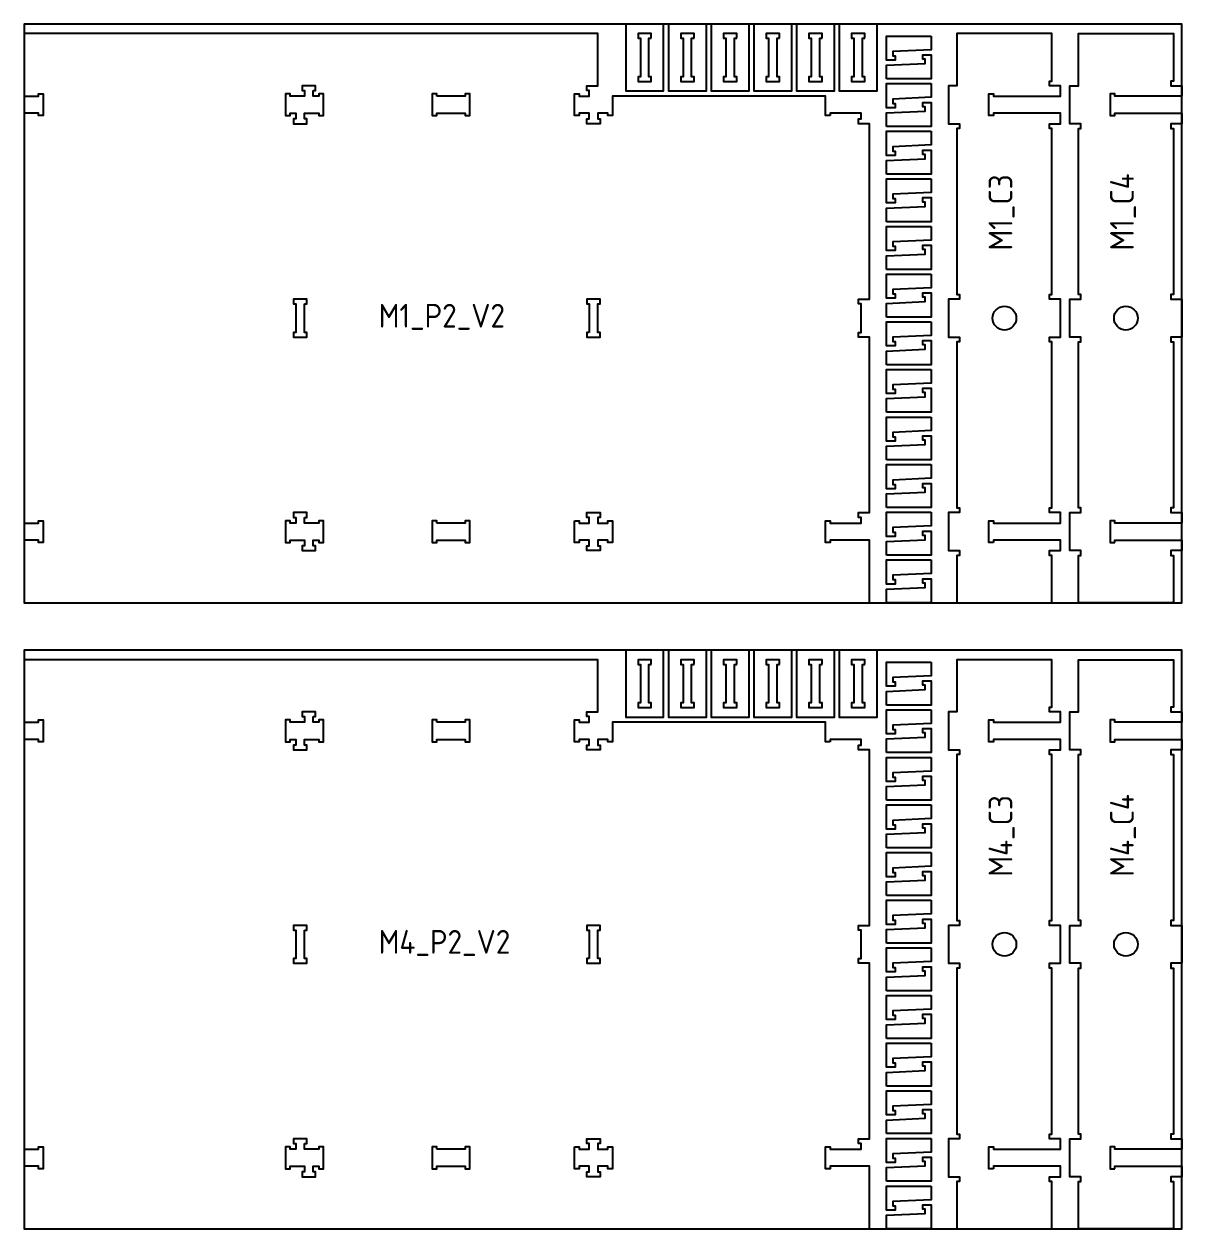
# Model space of a CAD drawing. Header units: millimetres. Extents: x -18174 to 50972, y 6312 to 16778.
# Drawn here: x -12428 to -9988, y 8953 to 11493 of the extents above; entities that cross this region are included whole.
import ezdxf

# ---------------------------------------------------------------- set-up
doc = ezdxf.new("R2010")
doc.units = ezdxf.units.MM
doc.header["$MEASUREMENT"] = 0
for name, color, linetype in [('freeswerk_CODES', 50, 'Continuous'), ('freeswerk_ELEMENTEN', 7, 'Continuous'), ('freeswerk_PLATEN', 3, 'Continuous')]:
    doc.layers.add(name, color=color, linetype=linetype)

msp = doc.modelspace()

# ---------------------------------------------------------------- linework, layer by layer
for centre in [(-10361.7, 10872.5), (-10105.7, 10872.5), (-10361.7, 9552.5), (-10105.7, 9552.5)]:
    msp.add_circle(centre, 25)
at = {"layer": 'freeswerk_ELEMENTEN'}
for points in [[(-11079.9, 11492.5), (-11159.9, 11492.5), (-11159.9, 11351.5), (-11079.9, 11351.5)], [(-10989.9, 11492.5), (-11069.9, 11492.5), (-11069.9, 11351.5), (-10989.9, 11351.5)], [(-10899.9, 11492.5), (-10979.9, 11492.5), (-10979.9, 11351.5), (-10899.9, 11351.5)], [(-10809.9, 11492.5), (-10889.9, 11492.5), (-10889.9, 11351.5), (-10809.9, 11351.5)], [(-10719.9, 11492.5), (-10799.9, 11492.5), (-10799.9, 11351.5), (-10719.9, 11351.5)], [(-10629.9, 11492.5), (-10709.9, 11492.5), (-10709.9, 11351.5), (-10629.9, 11351.5)], [(-10728.7, 11299.5), (-10738.7, 11299.5), (-10738.7, 11340.5), (-11187.7, 11340.5), (-11187.7, 11299.5), (-11197.7, 11299.5), (-11197.7, 11304.5), (-11218.7, 11304.5), (-11218.7, 11292.5), (-11213.7, 11292.5), (-11213.7, 11282.5), (-11241.7, 11282.5), (-11241.7, 11292.5), (-11236.7, 11292.5), (-11236.7, 11304.5), (-11257.7, 11304.5), (-11257.7, 11299.5), (-11267.7, 11299.5), (-11267.7, 11345.5), (-11257.7, 11345.5), (-11257.7, 11340.5), (-11236.7, 11340.5), (-11236.7, 11352.5), (-11241.7, 11352.5), (-11241.7, 11362.5), (-11218.7, 11362.5), (-11218.7, 11472.5), (-12427.7, 11472.5), (-12427.7, 11340.5), (-12397.7, 11340.5), (-12397.7, 11345.5), (-12387.7, 11345.5), (-12387.7, 11299.5), (-12397.7, 11299.5), (-12397.7, 11304.5), (-12427.7, 11304.5), (-12427.7, 10440.5), (-12397.7, 10440.5), (-12397.7, 10445.5), (-12387.7, 10445.5), (-12387.7, 10399.5), (-12397.7, 10399.5), (-12397.7, 10404.5), (-12427.7, 10404.5), (-12427.7, 10272.5), (-10645.9, 10272.5), (-10645.9, 10404.5), (-10728.7, 10404.5), (-10728.7, 10399.5), (-10738.7, 10399.5), (-10738.7, 10445.5), (-10728.7, 10445.5), (-10728.7, 10440.5), (-10663.9, 10440.5), (-10663.9, 10452.5), (-10668.9, 10452.5), (-10668.9, 10462.5), (-10645.9, 10462.5), (-10645.9, 10832.5), (-10668.9, 10832.5), (-10668.9, 10842.5), (-10663.9, 10842.5), (-10663.9, 10902.5), (-10668.9, 10902.5), (-10668.9, 10912.5), (-10645.9, 10912.5), (-10645.9, 11282.5), (-10668.9, 11282.5), (-10668.9, 11292.5), (-10663.9, 11292.5), (-10663.9, 11304.5), (-10728.7, 11304.5)], [(-11105.9, 11462.5), (-11105.9, 11472.5), (-11133.9, 11472.5), (-11133.9, 11462.5), (-11128.9, 11462.5), (-11128.9, 11381.5), (-11133.9, 11381.5), (-11133.9, 11371.5), (-11105.9, 11371.5), (-11105.9, 11381.5), (-11110.9, 11381.5), (-11110.9, 11462.5)], [(-11015.9, 11462.5), (-11015.9, 11472.5), (-11043.9, 11472.5), (-11043.9, 11462.5), (-11038.9, 11462.5), (-11038.9, 11381.5), (-11043.9, 11381.5), (-11043.9, 11371.5), (-11015.9, 11371.5), (-11015.9, 11381.5), (-11020.9, 11381.5), (-11020.9, 11462.5)], [(-10925.9, 11462.5), (-10925.9, 11472.5), (-10953.9, 11472.5), (-10953.9, 11462.5), (-10948.9, 11462.5), (-10948.9, 11381.5), (-10953.9, 11381.5), (-10953.9, 11371.5), (-10925.9, 11371.5), (-10925.9, 11381.5), (-10930.9, 11381.5), (-10930.9, 11462.5)], [(-10835.9, 11462.5), (-10835.9, 11472.5), (-10863.9, 11472.5), (-10863.9, 11462.5), (-10858.9, 11462.5), (-10858.9, 11381.5), (-10863.9, 11381.5), (-10863.9, 11371.5), (-10835.9, 11371.5), (-10835.9, 11381.5), (-10840.9, 11381.5), (-10840.9, 11462.5)], [(-10745.9, 11462.5), (-10745.9, 11472.5), (-10773.9, 11472.5), (-10773.9, 11462.5), (-10768.9, 11462.5), (-10768.9, 11381.5), (-10773.9, 11381.5), (-10773.9, 11371.5), (-10745.9, 11371.5), (-10745.9, 11381.5), (-10750.9, 11381.5), (-10750.9, 11462.5)], [(-10655.9, 11462.5), (-10655.9, 11472.5), (-10683.9, 11472.5), (-10683.9, 11462.5), (-10678.9, 11462.5), (-10678.9, 11381.5), (-10683.9, 11381.5), (-10683.9, 11371.5), (-10655.9, 11371.5), (-10655.9, 11381.5), (-10660.9, 11381.5), (-10660.9, 11462.5)], [(-10515.9, 11467.4), (-10515.9, 11438.6), (-10596.9, 11435), (-10596.9, 11425.7), (-10591.9, 11425.7), (-10591.9, 11416.6), (-10609.9, 11416.6), (-10609.9, 11467.4)], [(-10384.7, 10399.5), (-10394.7, 10399.5), (-10394.7, 10445.5), (-10384.7, 10445.5), (-10384.7, 10440.5), (-10243.7, 10440.5), (-10243.7, 10462.5), (-10266.7, 10462.5), (-10266.7, 10472.5), (-10261.7, 10472.5), (-10261.7, 10822.5), (-10266.7, 10822.5), (-10266.7, 10832.5), (-10243.7, 10832.5), (-10243.7, 10912.5), (-10266.7, 10912.5), (-10266.7, 10922.5), (-10261.7, 10922.5), (-10261.7, 11272.5), (-10266.7, 11272.5), (-10266.7, 11282.5), (-10243.7, 11282.5), (-10243.7, 11304.5), (-10384.7, 11304.5), (-10384.7, 11299.5), (-10394.7, 11299.5), (-10394.7, 11345.5), (-10384.7, 11345.5), (-10384.7, 11340.5), (-10243.7, 11340.5), (-10243.7, 11362.5), (-10266.7, 11362.5), (-10266.7, 11372.5), (-10261.7, 11372.5), (-10261.7, 11472.5), (-10461.7, 11472.5), (-10461.7, 11362.5), (-10479.7, 11362.5), (-10479.7, 11282.5), (-10456.7, 11282.5), (-10456.7, 11272.5), (-10461.7, 11272.5), (-10461.7, 10922.5), (-10456.7, 10922.5), (-10456.7, 10912.5), (-10479.7, 10912.5), (-10479.7, 10832.5), (-10456.7, 10832.5), (-10456.7, 10822.5), (-10461.7, 10822.5), (-10461.7, 10472.5), (-10456.7, 10472.5), (-10456.7, 10462.5), (-10479.7, 10462.5), (-10479.7, 10382.5), (-10456.7, 10382.5), (-10456.7, 10372.5), (-10461.7, 10372.5), (-10461.7, 10272.5), (-10261.7, 10272.5), (-10261.7, 10372.5), (-10266.7, 10372.5), (-10266.7, 10382.5), (-10243.7, 10382.5), (-10243.7, 10404.5), (-10384.7, 10404.5)], [(-10128.7, 10399.5), (-10128.7, 10404.5), (-9987.7, 10404.5), (-9987.7, 10382.5), (-10010.7, 10382.5), (-10010.7, 10372.5), (-10005.7, 10372.5), (-10005.7, 10272.5), (-10205.7, 10272.5), (-10205.7, 10372.5), (-10200.7, 10372.5), (-10200.7, 10382.5), (-10223.7, 10382.5), (-10223.7, 10462.5), (-10200.7, 10462.5), (-10200.7, 10472.5), (-10205.7, 10472.5), (-10205.7, 10822.5), (-10200.7, 10822.5), (-10200.7, 10832.5), (-10223.7, 10832.5), (-10223.7, 10912.5), (-10200.7, 10912.5), (-10200.7, 10922.5), (-10205.7, 10922.5), (-10205.7, 11272.5), (-10200.7, 11272.5), (-10200.7, 11282.5), (-10223.7, 11282.5), (-10223.7, 11362.5), (-10205.7, 11362.5), (-10205.7, 11472.5), (-10005.7, 11472.5), (-10005.7, 11372.5), (-10010.7, 11372.5), (-10010.7, 11362.5), (-9987.7, 11362.5), (-9987.7, 11340.5), (-10128.7, 11340.5), (-10128.7, 11345.5), (-10138.7, 11345.5), (-10138.7, 11299.5), (-10128.7, 11299.5), (-10128.7, 11304.5), (-9987.7, 11304.5), (-9987.7, 11282.5), (-10010.7, 11282.5), (-10010.7, 11272.5), (-10005.7, 11272.5), (-10005.7, 10922.5), (-10010.7, 10922.5), (-10010.7, 10912.5), (-9987.7, 10912.5), (-9987.7, 10832.5), (-10010.7, 10832.5), (-10010.7, 10822.5), (-10005.7, 10822.5), (-10005.7, 10472.5), (-10010.7, 10472.5), (-10010.7, 10462.5), (-9987.7, 10462.5), (-9987.7, 10440.5), (-10128.7, 10440.5), (-10128.7, 10445.5), (-10138.7, 10445.5), (-10138.7, 10399.5)], [(-10609.9, 11377), (-10609.9, 11405.8), (-10528.9, 11409.4), (-10528.9, 11418.7), (-10533.9, 11418.7), (-10533.9, 11427.8), (-10515.9, 11427.8), (-10515.9, 11377)], [(-11818.7, 11352.5), (-11813.7, 11352.5), (-11813.7, 11362.5), (-11841.7, 11362.5), (-11841.7, 11352.5), (-11836.7, 11352.5), (-11836.7, 11340.5), (-11866.7, 11340.5), (-11866.7, 11345.5), (-11876.7, 11345.5), (-11876.7, 11299.5), (-11866.7, 11299.5), (-11866.7, 11304.5), (-11854.7, 11304.5), (-11854.7, 11292.5), (-11859.7, 11292.5), (-11859.7, 11282.5), (-11831.7, 11282.5), (-11831.7, 11292.5), (-11836.7, 11292.5), (-11836.7, 11304.5), (-11806.7, 11304.5), (-11806.7, 11299.5), (-11796.7, 11299.5), (-11796.7, 11345.5), (-11806.7, 11345.5), (-11806.7, 11340.5), (-11818.7, 11340.5)], [(-10515.9, 11367), (-10515.9, 11338.2), (-10596.9, 11334.5), (-10596.9, 11325.3), (-10591.9, 11325.3), (-10591.9, 11316.2), (-10609.9, 11316.2), (-10609.9, 11367)], [(-11558, 11340.5), (-11558, 11345.5), (-11568, 11345.5), (-11568, 11299.5), (-11558, 11299.5), (-11558, 11304.5), (-11498, 11304.5), (-11498, 11299.5), (-11488, 11299.5), (-11488, 11345.5), (-11498, 11345.5), (-11498, 11340.5)], [(-10609.9, 11276.6), (-10609.9, 11305.4), (-10528.9, 11309), (-10528.9, 11318.3), (-10533.9, 11318.3), (-10533.9, 11327.4), (-10515.9, 11327.4), (-10515.9, 11276.6)], [(-10515.9, 11266.6), (-10515.9, 11237.8), (-10596.9, 11234.1), (-10596.9, 11224.9), (-10591.9, 11224.9), (-10591.9, 11215.8), (-10609.9, 11215.8), (-10609.9, 11266.6)], [(-10609.9, 11176.2), (-10609.9, 11205), (-10528.9, 11208.6), (-10528.9, 11217.8), (-10533.9, 11217.8), (-10533.9, 11227), (-10515.9, 11227), (-10515.9, 11176.2)], [(-10515.9, 11166.2), (-10515.9, 11137.4), (-10596.9, 11133.7), (-10596.9, 11124.5), (-10591.9, 11124.5), (-10591.9, 11115.4), (-10609.9, 11115.4), (-10609.9, 11166.2)], [(-10609.9, 11075.8), (-10609.9, 11104.6), (-10528.9, 11108.2), (-10528.9, 11117.4), (-10533.9, 11117.4), (-10533.9, 11126.6), (-10515.9, 11126.6), (-10515.9, 11075.8)], [(-10515.9, 11065.8), (-10515.9, 11037), (-10596.9, 11033.3), (-10596.9, 11024.1), (-10591.9, 11024.1), (-10591.9, 11015), (-10609.9, 11015), (-10609.9, 11065.8)], [(-10609.9, 10975.4), (-10609.9, 11004.1), (-10528.9, 11007.8), (-10528.9, 11017), (-10533.9, 11017), (-10533.9, 11026.2), (-10515.9, 11026.2), (-10515.9, 10975.4)], [(-10515.9, 10965.4), (-10515.9, 10936.6), (-10596.9, 10932.9), (-10596.9, 10923.7), (-10591.9, 10923.7), (-10591.9, 10914.6), (-10609.9, 10914.6), (-10609.9, 10965.4)], [(-10609.9, 10875), (-10609.9, 10903.7), (-10528.9, 10907.4), (-10528.9, 10916.6), (-10533.9, 10916.6), (-10533.9, 10925.8), (-10515.9, 10925.8), (-10515.9, 10875)], [(-11836.7, 10902.5), (-11831.7, 10902.5), (-11831.7, 10912.5), (-11859.7, 10912.5), (-11859.7, 10902.5), (-11854.7, 10902.5), (-11854.7, 10842.5), (-11859.7, 10842.5), (-11859.7, 10832.5), (-11831.7, 10832.5), (-11831.7, 10842.5), (-11836.7, 10842.5)], [(-11236.7, 10842.5), (-11241.7, 10842.5), (-11241.7, 10832.5), (-11213.7, 10832.5), (-11213.7, 10842.5), (-11218.7, 10842.5), (-11218.7, 10902.5), (-11213.7, 10902.5), (-11213.7, 10912.5), (-11241.7, 10912.5), (-11241.7, 10902.5), (-11236.7, 10902.5)], [(-10515.9, 10865), (-10515.9, 10836.2), (-10596.9, 10832.5), (-10596.9, 10823.3), (-10591.9, 10823.3), (-10591.9, 10814.2), (-10609.9, 10814.2), (-10609.9, 10865)], [(-10609.9, 10774.5), (-10609.9, 10803.3), (-10528.9, 10807), (-10528.9, 10816.2), (-10533.9, 10816.2), (-10533.9, 10825.3), (-10515.9, 10825.3), (-10515.9, 10774.5)], [(-10515.9, 10764.5), (-10515.9, 10735.8), (-10596.9, 10732.1), (-10596.9, 10722.9), (-10591.9, 10722.9), (-10591.9, 10713.7), (-10609.9, 10713.7), (-10609.9, 10764.5)], [(-10609.9, 10674.1), (-10609.9, 10702.9), (-10528.9, 10706.6), (-10528.9, 10715.8), (-10533.9, 10715.8), (-10533.9, 10724.9), (-10515.9, 10724.9), (-10515.9, 10674.1)], [(-10515.9, 10664.1), (-10515.9, 10635.4), (-10596.9, 10631.7), (-10596.9, 10622.5), (-10591.9, 10622.5), (-10591.9, 10613.3), (-10609.9, 10613.3), (-10609.9, 10664.1)], [(-10609.9, 10573.7), (-10609.9, 10602.5), (-10528.9, 10606.2), (-10528.9, 10615.4), (-10533.9, 10615.4), (-10533.9, 10624.5), (-10515.9, 10624.5), (-10515.9, 10573.7)], [(-10515.9, 10563.7), (-10515.9, 10535), (-10596.9, 10531.3), (-10596.9, 10522.1), (-10591.9, 10522.1), (-10591.9, 10512.9), (-10609.9, 10512.9), (-10609.9, 10563.7)], [(-10609.9, 10473.3), (-10609.9, 10502.1), (-10528.9, 10505.8), (-10528.9, 10515), (-10533.9, 10515), (-10533.9, 10524.1), (-10515.9, 10524.1), (-10515.9, 10473.3)], [(-11836.7, 10452.5), (-11831.7, 10452.5), (-11831.7, 10462.5), (-11859.7, 10462.5), (-11859.7, 10452.5), (-11854.7, 10452.5), (-11854.7, 10440.5), (-11866.7, 10440.5), (-11866.7, 10445.5), (-11876.7, 10445.5), (-11876.7, 10399.5), (-11866.7, 10399.5), (-11866.7, 10404.5), (-11836.7, 10404.5), (-11836.7, 10392.5), (-11841.7, 10392.5), (-11841.7, 10382.5), (-11813.7, 10382.5), (-11813.7, 10392.5), (-11818.7, 10392.5), (-11818.7, 10404.5), (-11806.7, 10404.5), (-11806.7, 10399.5), (-11796.7, 10399.5), (-11796.7, 10445.5), (-11806.7, 10445.5), (-11806.7, 10440.5), (-11836.7, 10440.5)], [(-11558, 10440.5), (-11558, 10445.5), (-11568, 10445.5), (-11568, 10399.5), (-11558, 10399.5), (-11558, 10404.5), (-11498, 10404.5), (-11498, 10399.5), (-11488, 10399.5), (-11488, 10445.5), (-11498, 10445.5), (-11498, 10440.5)], [(-11267.7, 10445.5), (-11257.7, 10445.5), (-11257.7, 10440.5), (-11236.7, 10440.5), (-11236.7, 10452.5), (-11241.7, 10452.5), (-11241.7, 10462.5), (-11213.7, 10462.5), (-11213.7, 10452.5), (-11218.7, 10452.5), (-11218.7, 10440.5), (-11197.7, 10440.5), (-11197.7, 10445.5), (-11187.7, 10445.5), (-11187.7, 10399.5), (-11197.7, 10399.5), (-11197.7, 10404.5), (-11218.7, 10404.5), (-11218.7, 10392.5), (-11213.7, 10392.5), (-11213.7, 10382.5), (-11241.7, 10382.5), (-11241.7, 10392.5), (-11236.7, 10392.5), (-11236.7, 10404.5), (-11257.7, 10404.5), (-11257.7, 10399.5), (-11267.7, 10399.5)], [(-10515.9, 10463.3), (-10515.9, 10434.5), (-10596.9, 10430.9), (-10596.9, 10421.7), (-10591.9, 10421.7), (-10591.9, 10412.5), (-10609.9, 10412.5), (-10609.9, 10463.3)], [(-10609.9, 10372.9), (-10609.9, 10401.7), (-10528.9, 10405.4), (-10528.9, 10414.6), (-10533.9, 10414.6), (-10533.9, 10423.7), (-10515.9, 10423.7), (-10515.9, 10372.9)], [(-10515.9, 10362.9), (-10515.9, 10334.1), (-10596.9, 10330.5), (-10596.9, 10321.3), (-10591.9, 10321.3), (-10591.9, 10312.1), (-10609.9, 10312.1), (-10609.9, 10362.9)], [(-10609.9, 10272.5), (-10609.9, 10301.3), (-10528.9, 10305), (-10528.9, 10314.2), (-10533.9, 10314.2), (-10533.9, 10323.3), (-10515.9, 10323.3), (-10515.9, 10272.5)], [(-11079.9, 10172.5), (-11159.9, 10172.5), (-11159.9, 10031.5), (-11079.9, 10031.5)], [(-10989.9, 10172.5), (-11069.9, 10172.5), (-11069.9, 10031.5), (-10989.9, 10031.5)], [(-10899.9, 10172.5), (-10979.9, 10172.5), (-10979.9, 10031.5), (-10899.9, 10031.5)], [(-10809.9, 10172.5), (-10889.9, 10172.5), (-10889.9, 10031.5), (-10809.9, 10031.5)], [(-10719.9, 10172.5), (-10799.9, 10172.5), (-10799.9, 10031.5), (-10719.9, 10031.5)], [(-10629.9, 10172.5), (-10709.9, 10172.5), (-10709.9, 10031.5), (-10629.9, 10031.5)], [(-10728.7, 9979.5), (-10738.7, 9979.5), (-10738.7, 10020.5), (-11187.7, 10020.5), (-11187.7, 9979.5), (-11197.7, 9979.5), (-11197.7, 9984.5), (-11218.7, 9984.5), (-11218.7, 9972.5), (-11213.7, 9972.5), (-11213.7, 9962.5), (-11241.7, 9962.5), (-11241.7, 9972.5), (-11236.7, 9972.5), (-11236.7, 9984.5), (-11257.7, 9984.5), (-11257.7, 9979.5), (-11267.7, 9979.5), (-11267.7, 10025.5), (-11257.7, 10025.5), (-11257.7, 10020.5), (-11236.7, 10020.5), (-11236.7, 10032.5), (-11241.7, 10032.5), (-11241.7, 10042.5), (-11218.7, 10042.5), (-11218.7, 10152.5), (-12427.7, 10152.5), (-12427.7, 10020.5), (-12397.7, 10020.5), (-12397.7, 10025.5), (-12387.7, 10025.5), (-12387.7, 9979.5), (-12397.7, 9979.5), (-12397.7, 9984.5), (-12427.7, 9984.5), (-12427.7, 9120.5), (-12397.7, 9120.5), (-12397.7, 9125.5), (-12387.7, 9125.5), (-12387.7, 9079.5), (-12397.7, 9079.5), (-12397.7, 9084.5), (-12427.7, 9084.5), (-12427.7, 8952.5), (-10645.9, 8952.5), (-10645.9, 9084.5), (-10728.7, 9084.5), (-10728.7, 9079.5), (-10738.7, 9079.5), (-10738.7, 9125.5), (-10728.7, 9125.5), (-10728.7, 9120.5), (-10663.9, 9120.5), (-10663.9, 9132.5), (-10668.9, 9132.5), (-10668.9, 9142.5), (-10645.9, 9142.5), (-10645.9, 9512.5), (-10668.9, 9512.5), (-10668.9, 9522.5), (-10663.9, 9522.5), (-10663.9, 9582.5), (-10668.9, 9582.5), (-10668.9, 9592.5), (-10645.9, 9592.5), (-10645.9, 9962.5), (-10668.9, 9962.5), (-10668.9, 9972.5), (-10663.9, 9972.5), (-10663.9, 9984.5), (-10728.7, 9984.5)], [(-11105.9, 10142.5), (-11105.9, 10152.5), (-11133.9, 10152.5), (-11133.9, 10142.5), (-11128.9, 10142.5), (-11128.9, 10061.5), (-11133.9, 10061.5), (-11133.9, 10051.5), (-11105.9, 10051.5), (-11105.9, 10061.5), (-11110.9, 10061.5), (-11110.9, 10142.5)], [(-11015.9, 10142.5), (-11015.9, 10152.5), (-11043.9, 10152.5), (-11043.9, 10142.5), (-11038.9, 10142.5), (-11038.9, 10061.5), (-11043.9, 10061.5), (-11043.9, 10051.5), (-11015.9, 10051.5), (-11015.9, 10061.5), (-11020.9, 10061.5), (-11020.9, 10142.5)], [(-10925.9, 10142.5), (-10925.9, 10152.5), (-10953.9, 10152.5), (-10953.9, 10142.5), (-10948.9, 10142.5), (-10948.9, 10061.5), (-10953.9, 10061.5), (-10953.9, 10051.5), (-10925.9, 10051.5), (-10925.9, 10061.5), (-10930.9, 10061.5), (-10930.9, 10142.5)], [(-10835.9, 10142.5), (-10835.9, 10152.5), (-10863.9, 10152.5), (-10863.9, 10142.5), (-10858.9, 10142.5), (-10858.9, 10061.5), (-10863.9, 10061.5), (-10863.9, 10051.5), (-10835.9, 10051.5), (-10835.9, 10061.5), (-10840.9, 10061.5), (-10840.9, 10142.5)], [(-10745.9, 10142.5), (-10745.9, 10152.5), (-10773.9, 10152.5), (-10773.9, 10142.5), (-10768.9, 10142.5), (-10768.9, 10061.5), (-10773.9, 10061.5), (-10773.9, 10051.5), (-10745.9, 10051.5), (-10745.9, 10061.5), (-10750.9, 10061.5), (-10750.9, 10142.5)], [(-10655.9, 10142.5), (-10655.9, 10152.5), (-10683.9, 10152.5), (-10683.9, 10142.5), (-10678.9, 10142.5), (-10678.9, 10061.5), (-10683.9, 10061.5), (-10683.9, 10051.5), (-10655.9, 10051.5), (-10655.9, 10061.5), (-10660.9, 10061.5), (-10660.9, 10142.5)], [(-10515.9, 10147.4), (-10515.9, 10118.6), (-10596.9, 10115), (-10596.9, 10105.7), (-10591.9, 10105.7), (-10591.9, 10096.6), (-10609.9, 10096.6), (-10609.9, 10147.4)], [(-10384.7, 9079.5), (-10394.7, 9079.5), (-10394.7, 9125.5), (-10384.7, 9125.5), (-10384.7, 9120.5), (-10243.7, 9120.5), (-10243.7, 9142.5), (-10266.7, 9142.5), (-10266.7, 9152.5), (-10261.7, 9152.5), (-10261.7, 9502.5), (-10266.7, 9502.5), (-10266.7, 9512.5), (-10243.7, 9512.5), (-10243.7, 9592.5), (-10266.7, 9592.5), (-10266.7, 9602.5), (-10261.7, 9602.5), (-10261.7, 9952.5), (-10266.7, 9952.5), (-10266.7, 9962.5), (-10243.7, 9962.5), (-10243.7, 9984.5), (-10384.7, 9984.5), (-10384.7, 9979.5), (-10394.7, 9979.5), (-10394.7, 10025.5), (-10384.7, 10025.5), (-10384.7, 10020.5), (-10243.7, 10020.5), (-10243.7, 10042.5), (-10266.7, 10042.5), (-10266.7, 10052.5), (-10261.7, 10052.5), (-10261.7, 10152.5), (-10461.7, 10152.5), (-10461.7, 10042.5), (-10479.7, 10042.5), (-10479.7, 9962.5), (-10456.7, 9962.5), (-10456.7, 9952.5), (-10461.7, 9952.5), (-10461.7, 9602.5), (-10456.7, 9602.5), (-10456.7, 9592.5), (-10479.7, 9592.5), (-10479.7, 9512.5), (-10456.7, 9512.5), (-10456.7, 9502.5), (-10461.7, 9502.5), (-10461.7, 9152.5), (-10456.7, 9152.5), (-10456.7, 9142.5), (-10479.7, 9142.5), (-10479.7, 9062.5), (-10456.7, 9062.5), (-10456.7, 9052.5), (-10461.7, 9052.5), (-10461.7, 8952.5), (-10261.7, 8952.5), (-10261.7, 9052.5), (-10266.7, 9052.5), (-10266.7, 9062.5), (-10243.7, 9062.5), (-10243.7, 9084.5), (-10384.7, 9084.5)], [(-10128.7, 9079.5), (-10128.7, 9084.5), (-9987.7, 9084.5), (-9987.7, 9062.5), (-10010.7, 9062.5), (-10010.7, 9052.5), (-10005.7, 9052.5), (-10005.7, 8952.5), (-10205.7, 8952.5), (-10205.7, 9052.5), (-10200.7, 9052.5), (-10200.7, 9062.5), (-10223.7, 9062.5), (-10223.7, 9142.5), (-10200.7, 9142.5), (-10200.7, 9152.5), (-10205.7, 9152.5), (-10205.7, 9502.5), (-10200.7, 9502.5), (-10200.7, 9512.5), (-10223.7, 9512.5), (-10223.7, 9592.5), (-10200.7, 9592.5), (-10200.7, 9602.5), (-10205.7, 9602.5), (-10205.7, 9952.5), (-10200.7, 9952.5), (-10200.7, 9962.5), (-10223.7, 9962.5), (-10223.7, 10042.5), (-10205.7, 10042.5), (-10205.7, 10152.5), (-10005.7, 10152.5), (-10005.7, 10052.5), (-10010.7, 10052.5), (-10010.7, 10042.5), (-9987.7, 10042.5), (-9987.7, 10020.5), (-10128.7, 10020.5), (-10128.7, 10025.5), (-10138.7, 10025.5), (-10138.7, 9979.5), (-10128.7, 9979.5), (-10128.7, 9984.5), (-9987.7, 9984.5), (-9987.7, 9962.5), (-10010.7, 9962.5), (-10010.7, 9952.5), (-10005.7, 9952.5), (-10005.7, 9602.5), (-10010.7, 9602.5), (-10010.7, 9592.5), (-9987.7, 9592.5), (-9987.7, 9512.5), (-10010.7, 9512.5), (-10010.7, 9502.5), (-10005.7, 9502.5), (-10005.7, 9152.5), (-10010.7, 9152.5), (-10010.7, 9142.5), (-9987.7, 9142.5), (-9987.7, 9120.5), (-10128.7, 9120.5), (-10128.7, 9125.5), (-10138.7, 9125.5), (-10138.7, 9079.5)], [(-10609.9, 10057), (-10609.9, 10085.8), (-10528.9, 10089.4), (-10528.9, 10098.7), (-10533.9, 10098.7), (-10533.9, 10107.8), (-10515.9, 10107.8), (-10515.9, 10057)], [(-11818.7, 10032.5), (-11813.7, 10032.5), (-11813.7, 10042.5), (-11841.7, 10042.5), (-11841.7, 10032.5), (-11836.7, 10032.5), (-11836.7, 10020.5), (-11866.7, 10020.5), (-11866.7, 10025.5), (-11876.7, 10025.5), (-11876.7, 9979.5), (-11866.7, 9979.5), (-11866.7, 9984.5), (-11854.7, 9984.5), (-11854.7, 9972.5), (-11859.7, 9972.5), (-11859.7, 9962.5), (-11831.7, 9962.5), (-11831.7, 9972.5), (-11836.7, 9972.5), (-11836.7, 9984.5), (-11806.7, 9984.5), (-11806.7, 9979.5), (-11796.7, 9979.5), (-11796.7, 10025.5), (-11806.7, 10025.5), (-11806.7, 10020.5), (-11818.7, 10020.5)], [(-10515.9, 10047), (-10515.9, 10018.2), (-10596.9, 10014.5), (-10596.9, 10005.3), (-10591.9, 10005.3), (-10591.9, 9996.2), (-10609.9, 9996.2), (-10609.9, 10047)], [(-11558, 10020.5), (-11558, 10025.5), (-11568, 10025.5), (-11568, 9979.5), (-11558, 9979.5), (-11558, 9984.5), (-11498, 9984.5), (-11498, 9979.5), (-11488, 9979.5), (-11488, 10025.5), (-11498, 10025.5), (-11498, 10020.5)], [(-10609.9, 9956.6), (-10609.9, 9985.4), (-10528.9, 9989), (-10528.9, 9998.3), (-10533.9, 9998.3), (-10533.9, 10007.4), (-10515.9, 10007.4), (-10515.9, 9956.6)], [(-10515.9, 9946.6), (-10515.9, 9917.8), (-10596.9, 9914.1), (-10596.9, 9904.9), (-10591.9, 9904.9), (-10591.9, 9895.8), (-10609.9, 9895.8), (-10609.9, 9946.6)], [(-10609.9, 9856.2), (-10609.9, 9885), (-10528.9, 9888.6), (-10528.9, 9897.8), (-10533.9, 9897.8), (-10533.9, 9907), (-10515.9, 9907), (-10515.9, 9856.2)], [(-10515.9, 9846.2), (-10515.9, 9817.4), (-10596.9, 9813.7), (-10596.9, 9804.5), (-10591.9, 9804.5), (-10591.9, 9795.4), (-10609.9, 9795.4), (-10609.9, 9846.2)], [(-10609.9, 9755.8), (-10609.9, 9784.6), (-10528.9, 9788.2), (-10528.9, 9797.4), (-10533.9, 9797.4), (-10533.9, 9806.6), (-10515.9, 9806.6), (-10515.9, 9755.8)], [(-10515.9, 9745.8), (-10515.9, 9717), (-10596.9, 9713.3), (-10596.9, 9704.1), (-10591.9, 9704.1), (-10591.9, 9695), (-10609.9, 9695), (-10609.9, 9745.8)], [(-10609.9, 9655.4), (-10609.9, 9684.1), (-10528.9, 9687.8), (-10528.9, 9697), (-10533.9, 9697), (-10533.9, 9706.2), (-10515.9, 9706.2), (-10515.9, 9655.4)], [(-10515.9, 9645.4), (-10515.9, 9616.6), (-10596.9, 9612.9), (-10596.9, 9603.7), (-10591.9, 9603.7), (-10591.9, 9594.6), (-10609.9, 9594.6), (-10609.9, 9645.4)], [(-10609.9, 9555), (-10609.9, 9583.7), (-10528.9, 9587.4), (-10528.9, 9596.6), (-10533.9, 9596.6), (-10533.9, 9605.8), (-10515.9, 9605.8), (-10515.9, 9555)], [(-11836.7, 9582.5), (-11831.7, 9582.5), (-11831.7, 9592.5), (-11859.7, 9592.5), (-11859.7, 9582.5), (-11854.7, 9582.5), (-11854.7, 9522.5), (-11859.7, 9522.5), (-11859.7, 9512.5), (-11831.7, 9512.5), (-11831.7, 9522.5), (-11836.7, 9522.5)], [(-11236.7, 9522.5), (-11241.7, 9522.5), (-11241.7, 9512.5), (-11213.7, 9512.5), (-11213.7, 9522.5), (-11218.7, 9522.5), (-11218.7, 9582.5), (-11213.7, 9582.5), (-11213.7, 9592.5), (-11241.7, 9592.5), (-11241.7, 9582.5), (-11236.7, 9582.5)], [(-10515.9, 9545), (-10515.9, 9516.2), (-10596.9, 9512.5), (-10596.9, 9503.3), (-10591.9, 9503.3), (-10591.9, 9494.2), (-10609.9, 9494.2), (-10609.9, 9545)], [(-10609.9, 9454.5), (-10609.9, 9483.3), (-10528.9, 9487), (-10528.9, 9496.2), (-10533.9, 9496.2), (-10533.9, 9505.3), (-10515.9, 9505.3), (-10515.9, 9454.5)], [(-10515.9, 9444.5), (-10515.9, 9415.8), (-10596.9, 9412.1), (-10596.9, 9402.9), (-10591.9, 9402.9), (-10591.9, 9393.7), (-10609.9, 9393.7), (-10609.9, 9444.5)], [(-10609.9, 9354.1), (-10609.9, 9382.9), (-10528.9, 9386.6), (-10528.9, 9395.8), (-10533.9, 9395.8), (-10533.9, 9404.9), (-10515.9, 9404.9), (-10515.9, 9354.1)], [(-10515.9, 9344.1), (-10515.9, 9315.4), (-10596.9, 9311.7), (-10596.9, 9302.5), (-10591.9, 9302.5), (-10591.9, 9293.3), (-10609.9, 9293.3), (-10609.9, 9344.1)], [(-10609.9, 9253.7), (-10609.9, 9282.5), (-10528.9, 9286.2), (-10528.9, 9295.4), (-10533.9, 9295.4), (-10533.9, 9304.5), (-10515.9, 9304.5), (-10515.9, 9253.7)], [(-10515.9, 9243.7), (-10515.9, 9215), (-10596.9, 9211.3), (-10596.9, 9202.1), (-10591.9, 9202.1), (-10591.9, 9192.9), (-10609.9, 9192.9), (-10609.9, 9243.7)], [(-10609.9, 9153.3), (-10609.9, 9182.1), (-10528.9, 9185.8), (-10528.9, 9195), (-10533.9, 9195), (-10533.9, 9204.1), (-10515.9, 9204.1), (-10515.9, 9153.3)], [(-11836.7, 9132.5), (-11831.7, 9132.5), (-11831.7, 9142.5), (-11859.7, 9142.5), (-11859.7, 9132.5), (-11854.7, 9132.5), (-11854.7, 9120.5), (-11866.7, 9120.5), (-11866.7, 9125.5), (-11876.7, 9125.5), (-11876.7, 9079.5), (-11866.7, 9079.5), (-11866.7, 9084.5), (-11836.7, 9084.5), (-11836.7, 9072.5), (-11841.7, 9072.5), (-11841.7, 9062.5), (-11813.7, 9062.5), (-11813.7, 9072.5), (-11818.7, 9072.5), (-11818.7, 9084.5), (-11806.7, 9084.5), (-11806.7, 9079.5), (-11796.7, 9079.5), (-11796.7, 9125.5), (-11806.7, 9125.5), (-11806.7, 9120.5), (-11836.7, 9120.5)], [(-11558, 9120.5), (-11558, 9125.5), (-11568, 9125.5), (-11568, 9079.5), (-11558, 9079.5), (-11558, 9084.5), (-11498, 9084.5), (-11498, 9079.5), (-11488, 9079.5), (-11488, 9125.5), (-11498, 9125.5), (-11498, 9120.5)], [(-11267.7, 9125.5), (-11257.7, 9125.5), (-11257.7, 9120.5), (-11236.7, 9120.5), (-11236.7, 9132.5), (-11241.7, 9132.5), (-11241.7, 9142.5), (-11213.7, 9142.5), (-11213.7, 9132.5), (-11218.7, 9132.5), (-11218.7, 9120.5), (-11197.7, 9120.5), (-11197.7, 9125.5), (-11187.7, 9125.5), (-11187.7, 9079.5), (-11197.7, 9079.5), (-11197.7, 9084.5), (-11218.7, 9084.5), (-11218.7, 9072.5), (-11213.7, 9072.5), (-11213.7, 9062.5), (-11241.7, 9062.5), (-11241.7, 9072.5), (-11236.7, 9072.5), (-11236.7, 9084.5), (-11257.7, 9084.5), (-11257.7, 9079.5), (-11267.7, 9079.5)], [(-10515.9, 9143.3), (-10515.9, 9114.5), (-10596.9, 9110.9), (-10596.9, 9101.7), (-10591.9, 9101.7), (-10591.9, 9092.5), (-10609.9, 9092.5), (-10609.9, 9143.3)], [(-10609.9, 9052.9), (-10609.9, 9081.7), (-10528.9, 9085.4), (-10528.9, 9094.6), (-10533.9, 9094.6), (-10533.9, 9103.7), (-10515.9, 9103.7), (-10515.9, 9052.9)], [(-10515.9, 9042.9), (-10515.9, 9014.1), (-10596.9, 9010.5), (-10596.9, 9001.3), (-10591.9, 9001.3), (-10591.9, 8992.1), (-10609.9, 8992.1), (-10609.9, 9042.9)], [(-10609.9, 8952.5), (-10609.9, 8981.3), (-10528.9, 8985), (-10528.9, 8994.2), (-10533.9, 8994.2), (-10533.9, 9003.3), (-10515.9, 9003.3), (-10515.9, 8952.5)]]:
    msp.add_lwpolyline(points, close=True, dxfattribs=at)
at = {"layer": 'freeswerk_PLATEN'}
for points in [[(-12427.7, 10272.5), (-9987.7, 10272.5), (-9987.7, 11492.5), (-12427.7, 11492.5)], [(-12427.7, 8952.5), (-9987.7, 8952.5), (-9987.7, 10172.5), (-12427.7, 10172.5)]]:
    msp.add_lwpolyline(points, close=True, dxfattribs=at)

# ---------------------------------------------------------------- texts
at = {"layer": 'freeswerk_CODES', "char_height": 50, "attachment_point": 1, "rotation": 90}
for s, insert in [('{\\Fiso|c0;M1_C4}', (-10139, 11015)), ('{\\Fiso|c0;M1_C3}', (-10395, 11015)), ('{\\Fiso|c0;M4_C3}', (-10395, 9695)), ('{\\Fiso|c0;M4_C4}', (-10139, 9695))]:
    msp.add_mtext_dynamic_manual_height_columns(s, width=318.081, gutter_width=1456.3, heights=[0], dxfattribs=dict(at, insert=insert))
at = {"layer": 'freeswerk_CODES', "char_height": 50, "attachment_point": 1}
for s, insert in [('{\\Fiso|c0;M1_P2_V2}', (-11680.5, 10902.7)), ('{\\Fiso|c0;M4_P2_V2}', (-11680.5, 9582.7))]:
    msp.add_mtext_dynamic_manual_height_columns(s, width=318.081, gutter_width=1456.3, heights=[0], dxfattribs=dict(at, insert=insert))

doc.saveas('drawing.dxf')
